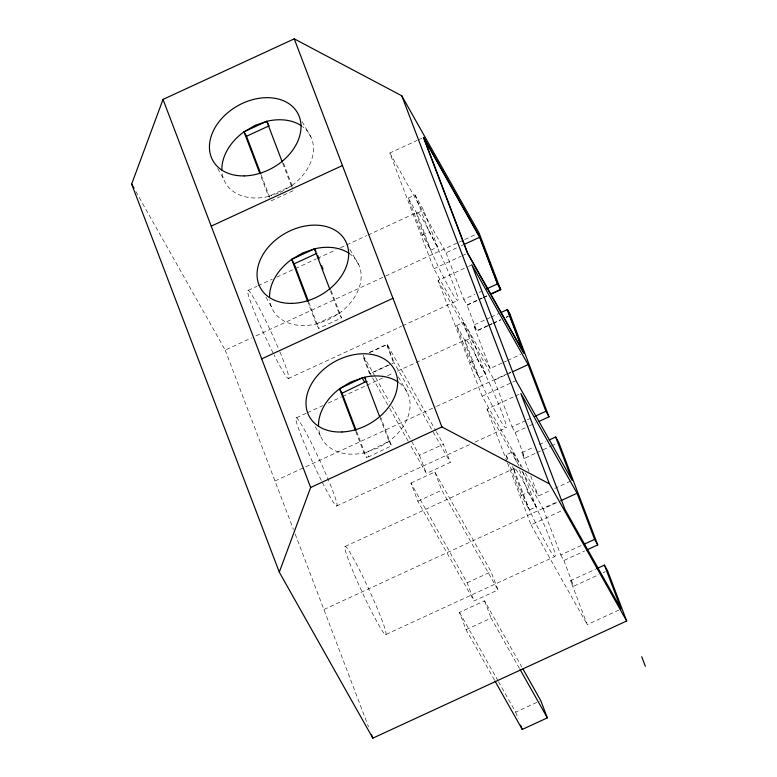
<?xml version="1.0" encoding="UTF-8"?>
<svg xmlns="http://www.w3.org/2000/svg" width="777" height="777" viewBox="0 0 777 777"><rect width="100%" height="100%" fill="white"/><g stroke="black" fill="none" stroke-linecap="round" stroke-linejoin="round"><path stroke-width="0.58" stroke-dasharray="3.88 2.91" d="M399.281 382.876A48.601 35.596 -29.4 0 1 389.044 441.326L378.224 447.931L363.947 452.904A48.601 35.596 -29.4 0 1 318.784 429.448M280.4 192.327L291.356 185.926A48.601 35.596 -29.4 0 0 302.506 126.573M349.184 253.409A48.601 35.596 -29.4 0 1 339.034 313.471L328.079 319.871L316.258 323.99A48.601 35.596 -29.4 0 1 269.716 299.805M380.06 417.705L389.044 441.326L366.453 452.311L368.949 456.74L391.54 445.755L380.847 417.637M292.356 187.704L291.356 185.926L268.58 196.445A48.601 35.596 -29.4 0 1 221.882 169.842M271.086 200.874L293.861 190.365M502.097 363.005L490.093 368.541L433.877 268.784L389.831 153.011L417.123 140.414M418.22 139.909L422.591 137.888M408.294 198.116L415.064 194.988L423.611 210.159L437.636 247.028L430.866 250.145L422.319 234.975L408.294 198.116L416.841 213.277L430.866 250.145M248.164 290.336L256.954 286.286M258.051 285.771L272.338 279.186M276.738 277.156L294.318 269.036M295.415 268.531L316.297 258.896M317.395 258.382L336.082 249.767M340.472 247.737L366.851 235.557M367.948 235.052L417.395 212.228M416.841 213.277L423.611 210.159M422.319 234.975L429.089 231.857L437.636 247.028M135.82 191.472L225.194 350.077L251.563 337.908M255.963 335.878L384.537 276.534M385.635 276.029L458.158 242.55M459.265 242.045L463.655 240.015M464.753 239.51L477.942 233.421M389.831 153.011L446.047 252.778L456.963 247.737M461.334 245.717L463.519 244.706M433.877 268.784L461.169 256.187M462.266 255.682L466.637 253.661M316.258 323.99L339.034 313.471L341.53 317.91L318.755 328.418L316.258 323.99L308.071 302.447M522.348 467.637L482.109 396.231L438.073 280.458L467.55 266.851M468.638 266.346L471.911 264.84M288.296 378.574L401.486 326.33M402.583 325.825L457.527 300.456M446.047 252.778L463.801 299.446L474.718 294.405M479.088 292.385L481.274 291.385M463.801 299.446L466.928 304.982L477.845 299.951M478.933 299.446L482.206 297.931M483.304 297.426L487.674 295.415M467.064 305.235L477.904 300.233M478.982 299.737L482.235 298.232M483.323 297.737L487.655 295.736M369.211 352.573L386.616 344.541L393.541 362.733M369.774 352.486L387.179 344.454L435.703 430.565M456.526 325.563L463.296 322.436L471.843 337.606L485.868 374.475L479.098 377.603L470.551 362.432L456.526 325.563L465.073 340.734L479.098 377.603M490.093 368.541L473.591 325.174L485.596 319.629M486.693 319.124L489.966 317.608M491.054 317.113L498.698 313.578M388.102 365.248L369.609 373.786L362.684 355.594M375.077 376.495L363.248 355.497L370.163 373.688L390.841 364.151M391.929 363.646L394.104 362.645L432.566 430.905M487.635 325.67L476.709 330.711L473.591 325.174M488.723 325.174L491.996 323.659M493.094 323.154L500.738 319.629M506.196 317.103L508.372 316.103M487.694 325.961L476.855 330.963L466.928 304.982M488.772 325.466L492.026 323.96M493.104 323.465L500.689 319.959M506.109 317.463L508.275 316.462M296.396 417.793L306.293 413.228M307.391 412.713L322.776 405.613M328.273 403.078L341.453 396.998M342.55 396.484L365.627 385.839M366.734 385.324L383.216 377.719M387.606 375.689L393.104 373.154M397.503 371.124L465.637 339.675M465.073 340.734L471.843 337.606M470.551 362.432L477.321 359.304L485.868 374.475M503.195 362.5L506.468 360.984M507.566 360.479L520.658 354.438M274.99 480.973L435.431 406.915M436.528 406.41L507.964 373.446M509.061 372.931L511.256 371.921M438.073 280.458L494.279 380.225L510.664 372.669M482.109 396.231L511.596 382.624M512.684 382.119L515.957 380.613M507.109 461.926L487.004 409.1L514.306 396.493M515.394 395.988L519.764 393.978M391.647 405.905L419.463 455.264L443.395 444.211L450.31 462.402L426.379 473.455L409.809 444.046M336.538 506.021L470.6 444.143M475 442.113L505.769 427.913M494.279 380.225L512.033 426.894L526.233 420.347M527.321 419.842L530.604 418.327M512.033 426.894L515.161 432.439L528.263 426.388M529.351 425.883L535.907 422.863M410.926 483.041L434.858 471.998L491.074 571.755L497.989 589.947L474.057 601L417.841 501.233L410.926 483.041L467.132 582.808L474.057 601M507.566 459.479L505.856 454.982L512.626 451.855L520.794 466.346M529.02 471.532L521.823 452.622L532.74 447.581M539.296 444.561L545.842 441.53M417.841 501.233L441.773 490.19L497.989 589.947M521.823 452.622L524.951 458.168L535.868 453.127M536.956 452.622L550.058 446.571M551.155 446.066L556.614 443.55M345.289 546.406L514.52 468.298M512.276 466.365L514.024 469.473L516.928 468.133M521.25 495.444L528.02 492.317L536.188 506.808L529.419 509.926L521.25 495.444L509.285 463.976M525.31 472.892L538.325 495.998L550.339 490.452M554.7 488.432L571.085 480.876M323.892 609.518L557.964 501.476M521.921 471.056L543.22 508.857L557.42 502.311M507.536 463.043L531.05 524.863L562.713 510.256M467.132 582.808L491.074 571.755M385.518 634.673A48.601 3.632 65.2 0 0 359.314 569.58A48.601 3.632 65.2 0 0 351.379 567.365A48.601 3.632 65.2 0 0 385.518 634.673L554.759 556.565M543.22 508.857L560.771 554.982L581.517 545.405M560.771 554.982L563.888 560.528L584.634 550.951M494.444 680.079L466.045 629.681L459.469 612.393L484.537 600.825L521.814 666.977M618.929 610.013L587.266 624.63L570.561 580.71L595.668 569.123M466.045 629.681L491.113 618.103L519.512 668.511M570.561 580.71L573.679 586.256L598.795 574.659M603.156 572.649L605.341 571.639M498.523 681.701L515.675 712.159L539.665 701.087M278.253 193.075L268.58 196.445L260.392 174.903M355.817 431.536L363.947 452.904L366.443 457.342L368.949 456.74M487.004 409.1L518.958 465.802M505.856 454.982L508.78 460.159M531.05 524.863L587.266 624.63M302.166 121.678L311.684 138.568M349.844 249.223L359.362 266.113M436.295 431.614L443.395 444.211M433.158 431.954L450.31 462.402M398.416 376.952L407.935 393.842M375.67 377.554L389.277 401.699M370.163 373.688L371.94 376.835M372.533 377.894L389.102 407.294M389.695 408.343L409.217 442.997M389.044 441.326L391.54 445.755M217.735 168.628L223.679 179.186M459.469 612.393L497.931 680.652M266.006 297.232L271.358 306.73M315.307 426.777L320.658 436.276M515.161 432.439L524.951 458.168M563.888 560.528L573.679 586.256M530.71 475.98L538.325 495.998M522.931 471.969L536.188 506.808M415.064 194.988L429.089 231.857M463.296 322.436L477.321 359.304M512.626 451.855L517.336 464.219M519.473 469.842L528.02 492.317M514.024 469.473L529.419 509.926M387.179 344.454L394.104 362.645M484.537 600.825L491.113 618.103M434.858 471.998L441.773 490.19M419.463 455.264L426.379 473.455M515.675 712.159L518.142 718.638M283.508 163.16L292.56 186.966M282.731 163.257L291.356 185.926M331.187 290.705L341.53 317.91M330.41 290.802L339.034 313.471M261.159 174.806L269.784 197.475M308.838 302.35L318.755 328.418M356.604 431.468L366.443 457.342M225.194 350.077L293.434 529.458M295.153 533.964L368.541 726.864M321.319 480.4A48.601 3.632 65.2 0 1 296.581 417.88A48.601 3.632 65.2 0 1 330.905 486.111A48.601 3.632 65.2 0 1 322.348 482.459M279.895 351.884A48.601 3.632 65.2 0 1 288.617 378.574A48.601 3.632 65.2 0 1 274.116 355.011M273.077 352.943A48.601 3.632 65.2 0 1 247.892 290.316A48.601 3.632 65.2 0 1 279.438 350.806M432.672 254.603L427.641 243.25A48.601 3.632 65.2 0 1 425.174 223.669A48.601 3.632 65.2 0 1 457.672 297.057A48.601 3.632 65.2 0 1 432.672 254.603M480.905 382.051L475.883 370.697A48.601 3.632 65.2 0 1 473.407 351.117A48.601 3.632 65.2 0 1 505.914 424.514A48.601 3.632 65.2 0 1 480.905 382.051M530.06 511.149L525.009 499.776A48.601 3.632 65.2 0 1 522.173 479.448A48.601 3.632 65.2 0 1 554.807 552.962A48.601 3.632 65.2 0 1 530.06 511.149"/><path stroke-width="1.17" d="M596.765 568.618L604.409 565.093L607.527 570.629L626.68 620.978L372.834 738.15L279.293 572.144L131.653 184.071L163.015 99.427L294.25 38.85L401.767 95.775L479.04 232.915L500.66 289.734L490.909 294.23M279.293 572.144L310.654 487.5L163.015 99.427M318.502 425.961A48.601 35.596 -29.4 0 1 339.549 388.791L350.369 382.187L364.646 377.214A48.601 35.596 -29.4 0 1 398.29 382.158M221.882 169.842A48.601 35.596 -29.4 0 1 243.997 131.828L254.953 125.437L266.773 121.319A48.601 35.596 -29.4 0 1 301.505 125.864M269.561 297.387A48.601 35.596 -29.4 0 1 291.676 259.372L302.632 252.981L314.452 248.863A48.601 35.596 -29.4 0 1 349.184 253.409M355.39 430.409L339.549 388.791L362.14 377.807L364.636 382.245L367.152 381.643M356.177 430.341L342.055 393.23L364.636 382.245M259.955 173.766L243.997 131.828L266.773 121.319L268.279 123.98M243.997 131.828L246.503 136.266L269.279 125.748M211.218 226.126L342.453 165.55M307.634 301.311L291.676 259.372L314.452 248.863L315.957 251.525M291.676 259.372L294.182 263.811L316.958 253.292M464.607 244.211L479.895 237.15L497.649 283.819L500.767 289.365L490.947 293.9M261.713 358.857L392.958 298.281M486.732 288.859L497.649 283.819M500.883 312.577L507.439 309.547L510.557 315.093M512.839 371.659L528.127 364.598L545.881 411.276L549.009 416.812L539.18 421.348M310.654 487.5L441.899 426.923L549.407 483.848L626.68 620.978M534.964 416.307L545.881 411.276M549.125 440.025L555.672 436.995L558.799 442.54L597.736 544.9L586.82 549.941M560.693 500.796L577.068 493.24L594.619 539.364L597.736 544.9M583.702 544.405L594.619 539.364M495.036 681.138L522.251 729.438L547.329 717.87L540.753 700.582L522.999 669.084M479.895 237.15L423.679 137.383L467.725 253.156L523.941 352.923L507.439 309.547M500.66 289.734L497.397 283.935L479.642 237.267L423.426 137.51L467.472 253.273L523.688 353.04L507.187 309.664L510.45 315.462L549.009 416.812M528.127 364.598L471.911 264.84L515.957 380.613L572.173 480.371L555.672 436.995M577.068 493.24L520.852 393.473L564.898 509.246L621.114 609.013L604.409 565.093M365.646 378.982L364.646 377.214L379.623 416.579M520.104 669.56L547.329 717.87M339.549 388.791L342.055 393.23M131.653 184.071L134.032 188.296M641.724 656.75L645.347 666.277M401.767 95.775L549.407 483.848M294.25 38.85L441.899 426.923M520.609 725.116L522.251 729.438M266.773 121.319L282.304 162.121M317.812 255.565L319.114 258.964M321.697 265.763L322.989 269.163M314.452 248.863L329.982 289.666M246.503 136.266L260.732 173.669M294.182 263.811L308.411 301.214M371.552 734.76L372.834 738.15M342.045 431.973A48.601 35.596 -29.4 0 0 395.444 371.668A48.601 35.596 -29.4 0 0 317.929 375.029A48.601 35.596 -29.4 0 0 342.045 431.973M291.89 303.37A48.601 35.596 -29.4 0 0 346.863 243.949A48.601 35.596 -29.4 0 0 269.842 245.445A48.601 35.596 -29.4 0 0 291.89 303.37M244.25 175.903A48.601 35.596 -29.4 0 0 299.232 116.472A48.601 35.596 -29.4 0 0 222.212 117.978A48.601 35.596 -29.4 0 0 244.25 175.903"/></g></svg>
